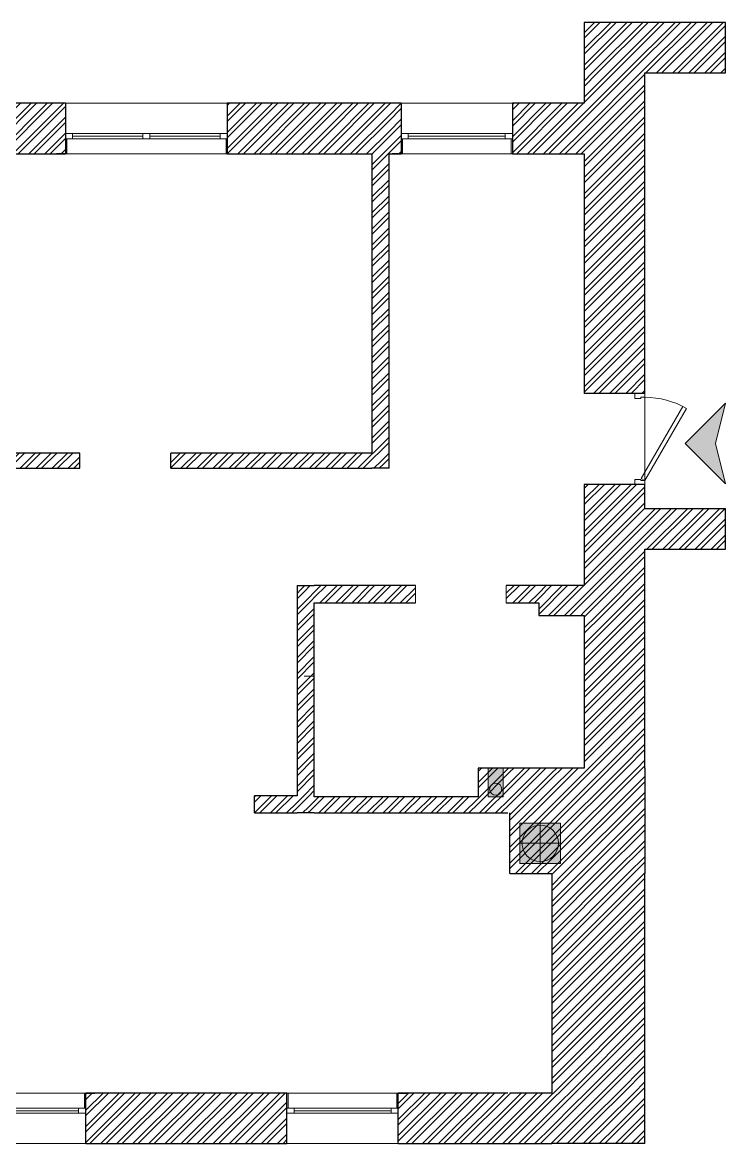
# Model space of a CAD drawing. Header units: millimetres. Extents: x -500 to 13839, y -9790 to 1300.
# Drawn here: x 6883 to 13839, y -9790 to 1300 of the extents above; entities that cross this region are included whole.
import ezdxf

# ---------------------------------------------------------------- set-up
doc = ezdxf.new("R2010")
doc.units = ezdxf.units.MM
doc.header["$MEASUREMENT"] = 0
doc.linetypes.add('Невидимі', pattern=[195.611112, 141.111112, -54.5])
for name, color, linetype, lineweight, true_color in [('0_Ном._пера__16', 18, 'Continuous', 13, 0x020202), ('0_Ном._пера__37', 254, 'Continuous', 15, 0xe3e3e3), ('0_Ном._пера__38', 253, 'Continuous', 15, 0xa4a4a4), ('101 Стіни_Ном._пера__1', 18, 'Continuous', 25, 0x040404), ('104 Перекриття_Ном._пера__41', 18, 'Continuous', 15, 0x020202), ('402 2D лінії_Ном._пера__79', 15, 'Continuous', 15, 0x944d47), ('Двери ARCHICAD_Ном._пера__102', 252, 'Continuous', 5, 0x898989), ('Демонтаж_101 Стіни_Ном._пера__1', 18, 'Continuous', 25, 0x040404), ('Демонтаж_Двери ARCHICAD_Ном._пера__102', 252, 'Continuous', 5, 0x898989), ('Окна ARCHICAD_Ном._пера__102', 252, 'Continuous', 5, 0x898989)]:
    doc.layers.add(name, color=color, linetype=linetype, lineweight=lineweight, true_color=true_color)
doc.layers.add('0_Ном._пера__36', color=255, linetype='Continuous', lineweight=15)
doc.layers.add('Двери ARCHICAD_Ном._пера__121', color=253, linetype='Continuous', lineweight=13)
for name, color, linetype in [('101 Стіни', 7, 'Continuous'), ('104 Перекриття', 7, 'Continuous'), ('Демонтаж_101 Стіни', 7, 'Continuous')]:
    doc.layers.add(name, color=color, linetype=linetype)
pattern_1 = [(45, (0, 0), (-79.5495, 79.5495), []), (45, (-26.52, 26.52), (-79.5495, 79.5495), [])]

# ---------------------------------------------------------------- blocks, each defined once
blk = doc.blocks.new('Entrance Symbol 25')
at = {"layer": '0_Ном._пера__38', "linetype": 'Continuous', "lineweight": 15, "true_color": 0xa4a4a4}
blk.add_hatch(color=253, dxfattribs=at).paths.add_polyline_path([(0, 0), (400, 100), (800, 0), (400, 400)])
at = {"layer": '0_Ном._пера__38', "color": 253, "linetype": 'Continuous', "lineweight": 15, "true_color": 0xa4a4a4}
for p, q in [((0, 0), (400, 400)), ((800, 0), (400, 400)), ((0, 0), (400, 100)), ((800, 0), (400, 100))]:
    blk.add_line(p, q, dxfattribs=at)
blk = doc.blocks.new('Стіна_1', base_point=(9180, -6520))
at = {"layer": 'Демонтаж_101 Стіни', "linetype": 'Continuous', "lineweight": 0, "true_color": 0xffffff}
h = blk.add_hatch(dxfattribs=at)
h.set_pattern_fill('Кирпич_01', style=0, pattern_type=2)
h.set_pattern_definition(pattern_1)
h.paths.add_polyline_path([(9600, -6350), (9180, -6350), (9180, -6520), (9600, -6520)])
at = {"layer": 'Демонтаж_101 Стіни_Ном._пера__1', "color": 18, "linetype": 'Continuous', "lineweight": 25, "true_color": 0x040404, "flags": 128}
for points in [[(9600, -6350), (9180, -6350)], [(9180, -6520), (9180, -6350)], [(9180, -6520), (9600, -6520)]]:
    blk.add_lwpolyline(points, dxfattribs=at)
blk = doc.blocks.new('Стіна_2', base_point=(13040, -9790))
at = {"layer": '101 Стіни', "linetype": 'Continuous', "lineweight": 0, "true_color": 0xffffff}
h = blk.add_hatch(dxfattribs=at)
h.set_pattern_fill('Кирпич_01', style=0, pattern_type=2)
h.set_pattern_definition(pattern_1)
h.paths.add_polyline_path([(12120, -7120), (12120, -9290), (13040, -9290), (13040, -7120)])
h = blk.add_hatch(dxfattribs=at)
h.set_pattern_fill('Кирпич_01', style=0, pattern_type=2)
h.set_pattern_definition(pattern_1)
h.paths.add_polyline_path([(12120, -9790), (13040, -9790), (12120, -9290)])
h = blk.add_hatch(dxfattribs=at)
h.set_pattern_fill('Кирпич_01', style=0, pattern_type=2)
h.set_pattern_definition(pattern_1)
h.paths.add_polyline_path([(12120, -9290), (13040, -9790), (13040, -9290)])
at = {"layer": '101 Стіни_Ном._пера__1', "color": 18, "linetype": 'Continuous', "lineweight": 25, "true_color": 0x040404, "flags": 128}
for points in [[(12120, -7120), (12120, -9290)], [(13040, -9790), (13040, -7120)], [(13040, -9790), (12120, -9790)]]:
    blk.add_lwpolyline(points, dxfattribs=at)
blk = doc.blocks.new('Стіна_3', base_point=(11390, -6520))
at = {"layer": '101 Стіни', "linetype": 'Continuous', "lineweight": 0, "true_color": 0xffffff}
h = blk.add_hatch(dxfattribs=at)
h.set_pattern_fill('Кирпич_01', style=0, pattern_type=2)
h.set_pattern_definition(pattern_1)
h.paths.add_polyline_path([(11390, -6520), (11705, -6520), (11705, -6075), (11390, -6075)])
at = {"layer": '101 Стіни_Ном._пера__1', "color": 18, "linetype": 'Continuous', "lineweight": 25, "true_color": 0x040404, "flags": 128}
for points in [[(11705, -6075), (11390, -6075)], [(11390, -6075), (11390, -6360)], [(11390, -6520), (11685, -6520)]]:
    blk.add_lwpolyline(points, dxfattribs=at)
blk = doc.blocks.new('Window 25')
at = {"layer": 'Окна ARCHICAD_Ном._пера__102', "color": 252, "linetype": 'Continuous', "lineweight": 5, "true_color": 0x898989}
for p, q in [((-550, 300), (550, 300)), ((-550, 300), (-550, 0)), ((550, 300), (550, 0)), ((-550, 0), (-480, 0)), ((-550, 0), (-550, -50)), ((-550, 0), (-550, -50)), ((-480, 0), (-480, -50)), ((-480, 0), (480, 0)), ((480, -50), (480, 0)), ((480, 0), (550, 0)), ((550, 0), (550, -50)), ((550, 0), (550, -50)), ((-550, -200), (-550, -50)), ((-550, -50), (-538, -50)), ((-480, -50), (-550, -50)), ((-550, -50), (-550, -200)), ((-550, -50), (-550, -200)), ((-538, -50), (-538, -200)), ((-480, -25), (480, -25)), ((480, -50), (-480, -50)), ((550, -50), (480, -50)), ((538, -200), (538, -50)), ((538, -50), (550, -50)), ((550, -50), (550, -200)), ((550, -50), (550, -200)), ((550, -50), (550, -200)), ((-550, -200), (-638, -200)), ((-550, -200), (-638, -200)), ((-550, -200), (550, -200)), ((-538, -200), (-550, -200)), ((-538, -200), (538, -200)), ((550, -200), (538, -200)), ((550, -200), (638, -200)), ((550, -200), (638, -200))]:
    blk.add_line(p, q, dxfattribs=at)
blk = doc.blocks.new('Стіна_5', base_point=(13040, 500))
at = {"layer": '101 Стіни', "linetype": 'Continuous', "lineweight": 0, "true_color": 0xffffff}
h = blk.add_hatch(dxfattribs=at)
h.set_pattern_fill('Кирпич_01', style=0, pattern_type=2)
h.set_pattern_definition(pattern_1)
h.paths.add_polyline_path([(10510, 0), (10630, 0), (10630, 150), (10630, 200), (10630, 500), (10510, 500)])
h = blk.add_hatch(dxfattribs=at)
h.set_pattern_fill('Кирпич_01', style=0, pattern_type=2)
h.set_pattern_definition(pattern_1)
h.paths.add_polyline_path([(12440, 500), (11730, 500), (11730, 200), (11730, 150), (11730, 0), (12440, 0)])
at = {"layer": '101 Стіни_Ном._пера__1', "color": 18, "linetype": 'Continuous', "lineweight": 25, "true_color": 0x040404}
for p, q in [((10630, 500), (10630, 200)), ((11730, 500), (11730, 200)), ((10630, 200), (10630, 150)), ((10630, 150), (10630, 0)), ((11730, 200), (11730, 150)), ((11730, 150), (11730, 0)), ((10630, 0), (10542, 0)), ((11730, 0), (11818, 0))]:
    blk.add_line(p, q, dxfattribs=at)
at = {"layer": '101 Стіни_Ном._пера__1', "color": 18, "linetype": 'Continuous', "lineweight": 25, "true_color": 0x040404, "flags": 128}
for points in [[(10630, 500), (10510, 500)], [(12440, 500), (11730, 500)], [(10510, 0), (10630, 0)], [(11730, 0), (12440, 0)]]:
    blk.add_lwpolyline(points, dxfattribs=at)
at = {"layer": 'Окна ARCHICAD_Ном._пера__102', "color": 252, "linetype": 'Continuous', "lineweight": 5, "true_color": 0x898989, "zscale": 1000}
blk.add_blockref('Window 25', (11180, 200), dxfattribs=at)
blk = doc.blocks.new('Стіна_10', base_point=(11705, -6520))
at = {"layer": '101 Стіни', "linetype": 'Continuous', "lineweight": 0, "true_color": 0xffffff}
h = blk.add_hatch(dxfattribs=at)
h.set_pattern_fill('Кирпич_01', style=0, pattern_type=2)
h.set_pattern_definition(pattern_1)
h.paths.add_polyline_path([(12120, -6075), (11705, -6075), (11705, -7120), (12120, -7120)])
h = blk.add_hatch(dxfattribs=at)
h.set_pattern_fill('Кирпич_01', style=0, pattern_type=2)
h.set_pattern_definition(pattern_1)
h.paths.add_polyline_path([(12120, -7120), (13040, -7120), (13040, -6075)])
h = blk.add_hatch(dxfattribs=at)
h.set_pattern_fill('Кирпич_01', style=0, pattern_type=2)
h.set_pattern_definition(pattern_1)
h.paths.add_polyline_path([(12120, -6075), (12120, -7120), (13040, -6075)])
at = {"layer": '101 Стіни_Ном._пера__1', "color": 18, "linetype": 'Continuous', "lineweight": 25, "true_color": 0x040404, "flags": 128}
for points in [[(12440, -6075), (11705, -6075)], [(13040, -6075), (13040, -7120)], [(11705, -7120), (11705, -6520)], [(11705, -7120), (12120, -7120)]]:
    blk.add_lwpolyline(points, dxfattribs=at)
blk = doc.blocks.new('Стіна_11', base_point=(9600, -6520))
at = {"layer": '101 Стіни', "linetype": 'Continuous', "lineweight": 0, "true_color": 0xffffff}
h = blk.add_hatch(dxfattribs=at)
h.set_pattern_fill('Кирпич_01', style=0, pattern_type=2)
h.set_pattern_definition(pattern_1)
h.paths.add_polyline_path([(9770, -6520), (11390, -6520), (11390, -6360), (9770, -6360)])
at = {"layer": '101 Стіни_Ном._пера__1', "color": 18, "linetype": 'Continuous', "lineweight": 25, "true_color": 0x040404, "flags": 128}
for points in [[(11390, -6360), (9770, -6360)], [(9770, -6520), (11390, -6520)]]:
    blk.add_lwpolyline(points, dxfattribs=at)
blk = doc.blocks.new('Стіна_12', base_point=(13040, -6520))
at = {"layer": '101 Стіни', "linetype": 'Continuous', "lineweight": 0, "true_color": 0xffffff}
h = blk.add_hatch(dxfattribs=at)
h.set_pattern_fill('Кирпич_01', style=0, pattern_type=2)
h.set_pattern_definition(pattern_1)
h.paths.add_polyline_path([(13040, -6075), (13040, -4566), (12440, -4566), (12440, -6075)])
at = {"layer": '101 Стіни_Ном._пера__1', "color": 18, "linetype": 'Continuous', "lineweight": 25, "true_color": 0x040404, "flags": 128}
for points in [[(12440, -4566), (12440, -6075)], [(13040, -6075), (13040, -4566)]]:
    blk.add_lwpolyline(points, dxfattribs=at)
blk = doc.blocks.new('Стіна_13', base_point=(12440, 1300))
at = {"layer": '101 Стіни', "linetype": 'Continuous', "lineweight": 0, "true_color": 0xffffff}
h = blk.add_hatch(dxfattribs=at)
h.set_pattern_fill('Кирпич_01', style=0, pattern_type=2)
h.set_pattern_definition(pattern_1)
h.paths.add_polyline_path([(12440, 800), (13839, 800), (13839, 1300), (12440, 1300)])
at = {"layer": '101 Стіни_Ном._пера__1', "color": 18, "linetype": 'Continuous', "lineweight": 25, "true_color": 0x040404, "flags": 128}
for points in [[(13839, 1300), (12440, 1300)], [(12440, 1300), (12440, 800)], [(13839, 800), (13839, 1300)], [(13040, 800), (13839, 800)]]:
    blk.add_lwpolyline(points, dxfattribs=at)
blk = doc.blocks.new('Simple Door Opening_3')
at = {"layer": 'Двери ARCHICAD_Ном._пера__102', "color": 252, "linetype": 'Continuous', "lineweight": 5, "true_color": 0x898989}
for p, q in [((-450, 0), (-450, 150)), ((450, 0), (450, 150))]:
    blk.add_line(p, q, dxfattribs=at)
blk = doc.blocks.new('Стіна_21', base_point=(6740, -3110))
at = {"layer": '101 Стіни', "linetype": 'Continuous', "lineweight": 0, "true_color": 0xffffff}
h = blk.add_hatch(dxfattribs=at)
h.set_pattern_fill('Кирпич_01', style=0, pattern_type=2)
h.set_pattern_definition(pattern_1)
h.paths.add_polyline_path([(6740, -2960), (6740, -3110), (7450, -3110), (7450, -2960)])
h = blk.add_hatch(dxfattribs=at)
h.set_pattern_fill('Кирпич_01', style=0, pattern_type=2)
h.set_pattern_definition(pattern_1)
h.paths.add_polyline_path([(8350, -2960), (8350, -3110), (10340, -3110), (10340, -2960)])
at = {"layer": '101 Стіни_Ном._пера__1', "color": 18, "linetype": 'Continuous', "lineweight": 25, "true_color": 0x040404}
for p, q in [((7450, -3110), (7450, -2960)), ((8350, -3110), (8350, -2960))]:
    blk.add_line(p, q, dxfattribs=at)
at = {"layer": '101 Стіни_Ном._пера__1', "color": 18, "linetype": 'Continuous', "lineweight": 25, "true_color": 0x040404, "flags": 128}
for points in [[(7450, -2960), (6740, -2960)], [(10340, -2960), (8350, -2960)], [(6740, -3110), (7450, -3110)], [(8350, -3110), (10340, -3110)]]:
    blk.add_lwpolyline(points, dxfattribs=at)
at = {"layer": 'Двери ARCHICAD_Ном._пера__102', "color": 252, "linetype": 'Continuous', "lineweight": 5, "true_color": 0x898989, "zscale": 1000}
blk.add_blockref('Simple Door Opening_3', (7900, -3110), dxfattribs=at)
blk = doc.blocks.new('Стіна_22', base_point=(10510, -3110))
at = {"layer": '101 Стіни', "linetype": 'Continuous', "lineweight": 0, "true_color": 0xffffff}
h = blk.add_hatch(dxfattribs=at)
h.set_pattern_fill('Кирпич_01', style=0, pattern_type=2)
h.set_pattern_definition(pattern_1)
h.paths.add_polyline_path([(10510, -2960), (10510, -2370), (10340, -2370), (10340, -2960)])
h = blk.add_hatch(dxfattribs=at)
h.set_pattern_fill('Кирпич_01', style=0, pattern_type=2)
h.set_pattern_definition(pattern_1)
h.paths.add_polyline_path([(10340, -3110), (10510, -3110), (10340, -2960)])
h = blk.add_hatch(dxfattribs=at)
h.set_pattern_fill('Кирпич_01', style=0, pattern_type=2)
h.set_pattern_definition(pattern_1)
h.paths.add_polyline_path([(10340, -2960), (10510, -3110), (10510, -2960)])
at = {"layer": '101 Стіни_Ном._пера__1', "color": 18, "linetype": 'Continuous', "lineweight": 25, "true_color": 0x040404, "flags": 128}
for points in [[(10340, -2370), (10340, -2960)], [(10510, -3110), (10510, -2370)], [(10510, -3110), (10340, -3110)]]:
    blk.add_lwpolyline(points, dxfattribs=at)
blk = doc.blocks.new('Стіна_23', base_point=(9600, -6520))
at = {"layer": '101 Стіни', "linetype": 'Continuous', "lineweight": 0, "true_color": 0xffffff}
h = blk.add_hatch(dxfattribs=at)
h.set_pattern_fill('Кирпич_01', style=0, pattern_type=2)
h.set_pattern_definition(pattern_1)
h.paths.add_polyline_path([(9600, -4270), (9770, -4440), (9770, -4270)])
h = blk.add_hatch(dxfattribs=at)
h.set_pattern_fill('Кирпич_01', style=0, pattern_type=2)
h.set_pattern_definition(pattern_1)
h.paths.add_polyline_path([(9600, -4440), (9770, -4440), (9600, -4270)])
h = blk.add_hatch(dxfattribs=at)
h.set_pattern_fill('Кирпич_01', style=0, pattern_type=2)
h.set_pattern_definition(pattern_1)
h.paths.add_polyline_path([(9600, -4440), (9600, -6350), (9770, -6350), (9770, -4440)])
h = blk.add_hatch(dxfattribs=at)
h.set_pattern_fill('Кирпич_01', style=0, pattern_type=2)
h.set_pattern_definition(pattern_1)
h.paths.add_polyline_path([(9600, -6520), (9770, -6520), (9600, -6350)])
h = blk.add_hatch(dxfattribs=at)
h.set_pattern_fill('Кирпич_01', style=0, pattern_type=2)
h.set_pattern_definition(pattern_1)
h.paths.add_polyline_path([(9600, -6350), (9770, -6520), (9770, -6350)])
at = {"layer": '101 Стіни_Ном._пера__1', "color": 18, "linetype": 'Continuous', "lineweight": 25, "true_color": 0x040404, "flags": 128}
for points in [[(9600, -4270), (9770, -4270)], [(9600, -4270), (9600, -6350)], [(9770, -6360), (9770, -4440)], [(9770, -6520), (9600, -6520)]]:
    blk.add_lwpolyline(points, dxfattribs=at)
blk = doc.blocks.new('Simple Door Opening_4')
at = {"layer": 'Демонтаж_Двери ARCHICAD_Ном._пера__102', "color": 252, "linetype": 'Continuous', "lineweight": 5, "true_color": 0x898989}
for p, q in [((-450, 0), (-450, -170)), ((450, 0), (450, -170))]:
    blk.add_line(p, q, dxfattribs=at)
blk = doc.blocks.new('Simple Door Opening_5')
at = {"layer": 'Двери ARCHICAD_Ном._пера__102', "color": 252, "linetype": 'Continuous', "lineweight": 5, "true_color": 0x898989}
for p, q in [((-450, 0), (-450, -170)), ((450, 0), (450, -170))]:
    blk.add_line(p, q, dxfattribs=at)
blk = doc.blocks.new('Стіна_24', base_point=(9600, -4270))
at = {"layer": '101 Стіни', "linetype": 'Continuous', "lineweight": 0, "true_color": 0xffffff}
h = blk.add_hatch(dxfattribs=at)
h.set_pattern_fill('Кирпич_01', style=0, pattern_type=2)
h.set_pattern_definition(pattern_1)
h.paths.add_polyline_path([(9770, -4440), (10770, -4440), (10770, -4270), (9770, -4270)])
h = blk.add_hatch(dxfattribs=at)
h.set_pattern_fill('Кирпич_01', style=0, pattern_type=2)
h.set_pattern_definition(pattern_1)
h.paths.add_polyline_path([(11990, -4270), (11670, -4270), (11670, -4440), (11990, -4440)])
at = {"layer": '101 Стіни_Ном._пера__1', "color": 18, "linetype": 'Continuous', "lineweight": 25, "true_color": 0x040404, "flags": 128}
for points in [[(10770, -4270), (9770, -4270)], [(11990, -4270), (11670, -4270)], [(9770, -4440), (10770, -4440)], [(11670, -4440), (11990, -4440)]]:
    blk.add_lwpolyline(points, dxfattribs=at)
at = {"layer": 'Двери ARCHICAD_Ном._пера__102', "color": 252, "linetype": 'Continuous', "lineweight": 5, "true_color": 0x898989, "xscale": -1, "zscale": 1000}
blk.add_blockref('Simple Door Opening_5', (11220, -4270), dxfattribs=at)
at = {"layer": 'Демонтаж_Двери ARCHICAD_Ном._пера__102', "color": 252, "linetype": 'Continuous', "lineweight": 5, "true_color": 0x898989, "xscale": -1, "zscale": 1000}
blk.add_blockref('Simple Door Opening_4', (11220, -4270), dxfattribs=at)
blk = doc.blocks.new('Стіна_25', base_point=(11990, -4270))
at = {"layer": '101 Стіни', "linetype": 'Continuous', "lineweight": 0, "true_color": 0xffffff}
h = blk.add_hatch(dxfattribs=at)
h.set_pattern_fill('Кирпич_01', style=0, pattern_type=2)
h.set_pattern_definition(pattern_1)
h.paths.add_polyline_path([(11990, -4565), (12440, -4565), (12440, -4270), (11990, -4270)])
at = {"layer": '101 Стіни_Ном._пера__1', "color": 18, "linetype": 'Continuous', "lineweight": 25, "true_color": 0x040404, "flags": 128}
for points in [[(12440, -4270), (11990, -4270)], [(11990, -4440), (11990, -4565)], [(11990, -4565), (12440, -4565)]]:
    blk.add_lwpolyline(points, dxfattribs=at)
blk = doc.blocks.new('Стіна_26', base_point=(13040, -3510))
at = {"layer": '101 Стіни', "linetype": 'Continuous', "lineweight": 0, "true_color": 0xffffff}
h = blk.add_hatch(dxfattribs=at)
h.set_pattern_fill('Кирпич_01', style=0, pattern_type=2)
h.set_pattern_definition(pattern_1)
h.paths.add_polyline_path([(13040, -3910), (13839, -3910), (13839, -3510), (13040, -3510)])
at = {"layer": '101 Стіни_Ном._пера__1', "color": 18, "linetype": 'Continuous', "lineweight": 25, "true_color": 0x040404, "flags": 128}
for points in [[(13839, -3510), (13040, -3510)], [(13839, -3910), (13839, -3510)], [(13040, -3910), (13839, -3910)]]:
    blk.add_lwpolyline(points, dxfattribs=at)
blk = doc.blocks.new('Door 25')
at = {"layer": 'Двери ARCHICAD_Ном._пера__121', "color": 253, "linetype": 'Continuous', "lineweight": 13}
for p, q in [((-322, 377), (-302, 412)), ((392, -35), (-322, 377)), ((-302, 412), (412, 0)), ((-412, 0), (-450, 0)), ((-450, 0), (-450, -100)), ((-450, 0), (-450, -100)), ((-450, 0), (-450, -100)), ((-412, -40), (-412, 0)), ((412, 0), (392, -35)), ((450, 0), (412, 0)), ((412, 0), (412, -40)), ((450, -100), (450, 0)), ((450, 0), (450, -100)), ((450, 0), (450, -100)), ((-450, -100), (-400, -100)), ((-450, -100), (-450, -600)), ((-400, -40), (-412, -40)), ((-400, -100), (-400, -40)), ((412, -40), (400, -40)), ((400, -40), (400, -100)), ((400, -100), (450, -100)), ((450, -100), (450, -600))]:
    blk.add_line(p, q, dxfattribs=at)
blk.add_arc((412, 0), 824, 150, 180, dxfattribs=at)
blk = doc.blocks.new('Стіна_30', base_point=(13040, -4566))
at = {"layer": '101 Стіни', "linetype": 'Continuous', "lineweight": 0, "true_color": 0xffffff}
h = blk.add_hatch(dxfattribs=at)
h.set_pattern_fill('Кирпич_01', style=0, pattern_type=2)
h.set_pattern_definition(pattern_1)
h.paths.add_polyline_path([(12440, -4566), (13040, -4566), (13040, -3270), (12440, -3270)])
at = {"layer": '101 Стіни_Ном._пера__1', "color": 18, "linetype": 'Continuous', "lineweight": 25, "true_color": 0x040404}
for p, q in [((12940, -2370), (12440, -2370)), ((13040, -2370), (12940, -2370)), ((12940, -3270), (12440, -3270)), ((13040, -3270), (12940, -3270))]:
    blk.add_line(p, q, dxfattribs=at)
at = {"layer": '101 Стіни_Ном._пера__1', "color": 18, "linetype": 'Continuous', "lineweight": 25, "true_color": 0x040404, "flags": 128}
for points in [[(12440, -3270), (12440, -4270)], [(13040, -3510), (13040, -3270)], [(13040, -4566), (13040, -3910)], [(12440, -4565), (12440, -4566)]]:
    blk.add_lwpolyline(points, dxfattribs=at)
at = {"layer": 'Двери ARCHICAD_Ном._пера__121', "color": 253, "linetype": 'Continuous', "lineweight": 13, "zscale": 1000, "rotation": 270}
blk.add_blockref('Door 25', (13040, -2820), dxfattribs=at)
blk = doc.blocks.new('Стіна_31', base_point=(10510, 500))
at = {"layer": '101 Стіни', "linetype": 'Continuous', "lineweight": 0, "true_color": 0xffffff}
h = blk.add_hatch(dxfattribs=at)
h.set_pattern_fill('Кирпич_01', style=0, pattern_type=2)
h.set_pattern_definition(pattern_1)
h.paths.add_polyline_path([(10510, 500), (9944, 500), (9944, 0), (10510, 0)])
at = {"layer": '101 Стіни_Ном._пера__1', "color": 18, "linetype": 'Continuous', "lineweight": 25, "true_color": 0x040404, "flags": 128}
for points in [[(10510, 500), (9944, 500)], [(9944, 0), (10340, 0)]]:
    blk.add_lwpolyline(points, dxfattribs=at)
blk = doc.blocks.new('Стіна_32', base_point=(13040, -2370))
at = {"layer": '101 Стіни', "linetype": 'Continuous', "lineweight": 0, "true_color": 0xffffff}
h = blk.add_hatch(dxfattribs=at)
h.set_pattern_fill('Кирпич_01', style=0, pattern_type=2)
h.set_pattern_definition(pattern_1)
h.paths.add_polyline_path([(13040, -2370), (13040, 800), (12440, 800), (12440, -2370)])
at = {"layer": '101 Стіни_Ном._пера__1', "color": 18, "linetype": 'Continuous', "lineweight": 25, "true_color": 0x040404, "flags": 128}
for points in [[(12440, 800), (12440, 500)], [(13040, -2370), (13040, 800)], [(12440, 0), (12440, -2370)]]:
    blk.add_lwpolyline(points, dxfattribs=at)
blk = doc.blocks.new('Double Window 25_3')
at = {"layer": 'Окна ARCHICAD_Ном._пера__102', "color": 252, "linetype": 'Continuous', "lineweight": 5, "true_color": 0x898989}
for p, q in [((-800, 300), (800, 300)), ((-800, 300), (-800, 0)), ((800, 300), (800, 0)), ((-800, 0), (-730, 0)), ((-800, 0), (-800, -50)), ((-800, 0), (-800, -50)), ((-730, 0), (-730, -50)), ((-730, 0), (-35, 0)), ((-35, -50), (-35, 0)), ((-35, 0), (0, 0)), ((0, 0), (35, 0)), ((35, 0), (35, -50)), ((35, 0), (730, 0)), ((730, -50), (730, 0)), ((730, 0), (800, 0)), ((800, 0), (800, -50)), ((800, 0), (800, -50)), ((-800, -200), (-800, -50)), ((-800, -50), (-788, -50)), ((-730, -50), (-800, -50)), ((-800, -50), (-800, -200)), ((-800, -50), (-800, -200)), ((-788, -50), (-788, -200)), ((-730, -25), (-35, -25)), ((-35, -50), (-730, -50)), ((0, -50), (-35, -50)), ((35, -50), (0, -50)), ((35, -25), (730, -25)), ((730, -50), (35, -50)), ((800, -50), (730, -50)), ((788, -200), (788, -50)), ((788, -50), (800, -50)), ((800, -50), (800, -200)), ((800, -50), (800, -200)), ((800, -50), (800, -200)), ((-800, -200), (-888, -200)), ((-800, -200), (-888, -200)), ((-800, -200), (800, -200)), ((-788, -200), (-800, -200)), ((-788, -200), (788, -200)), ((800, -200), (788, -200)), ((800, -200), (888, -200)), ((800, -200), (888, -200))]:
    blk.add_line(p, q, dxfattribs=at)
blk = doc.blocks.new('Стіна_33', base_point=(9944, 500))
at = {"layer": '101 Стіни', "linetype": 'Continuous', "lineweight": 0, "true_color": 0xffffff}
h = blk.add_hatch(dxfattribs=at)
h.set_pattern_fill('Кирпич_01', style=0, pattern_type=2)
h.set_pattern_definition(pattern_1)
h.paths.add_polyline_path([(0, 500), (0, 0), (3720, 0), (3720, 150), (3720, 200), (3720, 500)])
h = blk.add_hatch(dxfattribs=at)
h.set_pattern_fill('Кирпич_01', style=0, pattern_type=2)
h.set_pattern_definition(pattern_1)
h.paths.add_polyline_path([(5320, 200), (5320, 150), (5320, 0), (7310, 0), (7310, 150), (7310, 200), (7310, 500), (5320, 500)])
h = blk.add_hatch(dxfattribs=at)
h.set_pattern_fill('Кирпич_01', style=0, pattern_type=2)
h.set_pattern_definition(pattern_1)
h.paths.add_polyline_path([(8910, 200), (8910, 150), (8910, 0), (9944, 0), (9944, 500), (8910, 500)])
at = {"layer": '101 Стіни_Ном._пера__1', "color": 18, "linetype": 'Continuous', "lineweight": 25, "true_color": 0x040404}
for p, q in [((3720, 500), (3720, 200)), ((5320, 500), (5320, 200)), ((7310, 500), (7310, 200)), ((8910, 500), (8910, 200)), ((3720, 200), (3720, 150)), ((3720, 150), (3720, 0)), ((5320, 200), (5320, 150)), ((5320, 150), (5320, 0)), ((7310, 200), (7310, 150)), ((7310, 150), (7310, 0)), ((8910, 200), (8910, 150)), ((8910, 150), (8910, 0)), ((3720, 0), (3632, 0)), ((5320, 0), (5408, 0)), ((7310, 0), (7222, 0)), ((8910, 0), (8998, 0))]:
    blk.add_line(p, q, dxfattribs=at)
at = {"layer": '101 Стіни_Ном._пера__1', "color": 18, "linetype": 'Continuous', "lineweight": 25, "true_color": 0x040404, "flags": 128}
for points in [[(3720, 500), (0, 500)], [(7310, 500), (5320, 500)], [(9944, 500), (8910, 500)], [(0, 0), (3420, 0)], [(3590, 0), (3720, 0)], [(5320, 0), (6560, 0)], [(6740, 0), (7310, 0)], [(8910, 0), (9944, 0)]]:
    blk.add_lwpolyline(points, dxfattribs=at)
at = {"layer": 'Окна ARCHICAD_Ном._пера__102', "color": 252, "linetype": 'Continuous', "lineweight": 5, "true_color": 0x898989, "zscale": 1000}
blk.add_blockref('Double Window 25_3', (4520, 200), dxfattribs=at)
at = {"layer": 'Окна ARCHICAD_Ном._пера__102', "color": 252, "linetype": 'Continuous', "lineweight": 5, "true_color": 0x898989, "xscale": -1, "zscale": 1000}
blk.add_blockref('Double Window 25_3', (8110, 200), dxfattribs=at)
blk = doc.blocks.new('Стіна_34', base_point=(10510, -2370))
at = {"layer": '101 Стіни', "linetype": 'Continuous', "lineweight": 0, "true_color": 0xffffff}
h = blk.add_hatch(dxfattribs=at)
h.set_pattern_fill('Кирпич_01', style=0, pattern_type=2)
h.set_pattern_definition(pattern_1)
h.paths.add_polyline_path([(10510, -2370), (10510, 0), (10340, 0), (10340, -2370)])
at = {"layer": '101 Стіни_Ном._пера__1', "color": 18, "linetype": 'Continuous', "lineweight": 25, "true_color": 0x040404, "flags": 128}
for points in [[(10340, 0), (10340, -2370)], [(10510, -2370), (10510, 0)]]:
    blk.add_lwpolyline(points, dxfattribs=at)
blk = doc.blocks.new('Перекриття_1', base_point=(-500, 500))
at = {"layer": '104 Перекриття_Ном._пера__41', "color": 18, "linetype": 'Continuous', "lineweight": 15, "true_color": 0x020202, "flags": 128}
blk.add_lwpolyline([(-500, 500), (12440, 500), (12440, 1300), (13839, 1300), (13839, 800), (13040, 800), (13040, -3510), (13839, -3510), (13839, -3910), (13040, -3910), (13040, -9790), (-500, -9790)], close=True, dxfattribs=at)
blk = doc.blocks.new('Window 25_3')
at = {"layer": 'Окна ARCHICAD_Ном._пера__102', "color": 252, "linetype": 'Continuous', "lineweight": 5, "true_color": 0x898989}
for p, q in [((-550, 150), (-638, 150)), ((-550, 150), (-638, 150)), ((-550, 150), (550, 150)), ((-538, 150), (-550, 150)), ((-550, 150), (-550, 0)), ((-550, 0), (-550, 150)), ((-550, 0), (-550, 150)), ((-538, 150), (538, 150)), ((-538, 0), (-538, 150)), ((550, 150), (538, 150)), ((538, 150), (538, 0)), ((550, 0), (550, 150)), ((550, 0), (550, 150)), ((550, 0), (550, 150)), ((550, 150), (638, 150)), ((550, 150), (638, 150)), ((-550, 0), (-538, 0)), ((-550, 0), (-480, 0)), ((-550, -50), (-550, 0)), ((-550, -50), (-550, 0)), ((-480, 0), (-480, -50)), ((-480, 0), (480, 0)), ((480, -50), (480, 0)), ((480, 0), (550, 0)), ((538, 0), (550, 0)), ((550, -50), (550, 0)), ((550, -50), (550, 0)), ((-480, -50), (-550, -50)), ((-550, -350), (-550, -50)), ((-480, -25), (480, -25)), ((480, -50), (-480, -50)), ((550, -50), (480, -50)), ((550, -350), (550, -50)), ((-550, -350), (550, -350))]:
    blk.add_line(p, q, dxfattribs=at)
blk = doc.blocks.new('Double Window 25_4')
at = {"layer": 'Окна ARCHICAD_Ном._пера__102', "color": 252, "linetype": 'Continuous', "lineweight": 5, "true_color": 0x898989}
for p, q in [((-807.5, 150), (-895.5, 150)), ((-807.5, 150), (-895.5, 150)), ((-807.5, 150), (807.5, 150)), ((-795.5, 150), (-807.5, 150)), ((-807.5, 150), (-807.5, 0)), ((-807.5, 0), (-807.5, 150)), ((-807.5, 0), (-807.5, 150)), ((-795.5, 150), (795.5, 150)), ((-795.5, 0), (-795.5, 150)), ((807.5, 150), (795.5, 150)), ((795.5, 150), (795.5, 0)), ((807.5, 0), (807.5, 150)), ((807.5, 0), (807.5, 150)), ((807.5, 0), (807.5, 150)), ((807.5, 150), (895.5, 150)), ((807.5, 150), (895.5, 150)), ((-807.5, 0), (-795.5, 0)), ((-807.5, 0), (-737.5, 0)), ((-807.5, -50), (-807.5, 0)), ((-807.5, -50), (-807.5, 0)), ((-737.5, 0), (-737.5, -50)), ((-737.5, 0), (-35, 0)), ((-35, -50), (-35, 0)), ((-35, 0), (0, 0)), ((0, 0), (35, 0)), ((35, 0), (35, -50)), ((35, 0), (737.5, 0)), ((737.5, -50), (737.5, 0)), ((737.5, 0), (807.5, 0)), ((795.5, 0), (807.5, 0)), ((807.5, -50), (807.5, 0)), ((807.5, -50), (807.5, 0)), ((-737.5, -50), (-807.5, -50)), ((-807.5, -350), (-807.5, -50)), ((-737.5, -25), (-35, -25)), ((-35, -50), (-737.5, -50)), ((0, -50), (-35, -50)), ((35, -50), (0, -50)), ((35, -25), (737.5, -25)), ((737.5, -50), (35, -50)), ((807.5, -50), (737.5, -50)), ((807.5, -350), (807.5, -50)), ((-807.5, -350), (807.5, -350))]:
    blk.add_line(p, q, dxfattribs=at)
blk = doc.blocks.new('Window 25_2')
at = {"layer": 'Окна ARCHICAD_Ном._пера__102', "color": 252, "linetype": 'Continuous', "lineweight": 5, "true_color": 0x898989}
for p, q in [((-560, 150), (-648, 150)), ((-560, 150), (-648, 150)), ((-560, 150), (560, 150)), ((-548, 150), (-560, 150)), ((-560, 150), (-560, 0)), ((-560, 0), (-560, 150)), ((-560, 0), (-560, 150)), ((-548, 150), (548, 150)), ((-548, 0), (-548, 150)), ((560, 150), (548, 150)), ((548, 150), (548, 0)), ((560, 0), (560, 150)), ((560, 0), (560, 150)), ((560, 0), (560, 150)), ((560, 150), (648, 150)), ((560, 150), (648, 150)), ((-560, 0), (-548, 0)), ((-560, 0), (-490, 0)), ((-560, -50), (-560, 0)), ((-560, -50), (-560, 0)), ((-490, 0), (-490, -50)), ((-490, 0), (490, 0)), ((490, -50), (490, 0)), ((490, 0), (560, 0)), ((548, 0), (560, 0)), ((560, -50), (560, 0)), ((560, -50), (560, 0)), ((-490, -50), (-560, -50)), ((-560, -350), (-560, -50)), ((-490, -25), (490, -25)), ((490, -50), (-490, -50)), ((560, -50), (490, -50)), ((560, -350), (560, -50)), ((-560, -350), (560, -350))]:
    blk.add_line(p, q, dxfattribs=at)
blk = doc.blocks.new('Стіна_36', base_point=(1370, -9790))
at = {"layer": '101 Стіни', "linetype": 'Continuous', "lineweight": 0, "true_color": 0xffffff}
h = blk.add_hatch(dxfattribs=at)
h.set_pattern_fill('Кирпич_01', style=0, pattern_type=2)
h.set_pattern_definition(pattern_1)
h.paths.add_polyline_path([(1370, -9790), (2775, -9790), (2775, -9490), (2775, -9440), (2775, -9290), (1370, -9290)])
h = blk.add_hatch(dxfattribs=at)
h.set_pattern_fill('Кирпич_01', style=0, pattern_type=2)
h.set_pattern_definition(pattern_1)
h.paths.add_polyline_path([(3895, -9790), (5895, -9790), (5895, -9490), (5895, -9440), (5895, -9290), (3895, -9290), (3895, -9440), (3895, -9490)])
h = blk.add_hatch(dxfattribs=at)
h.set_pattern_fill('Кирпич_01', style=0, pattern_type=2)
h.set_pattern_definition(pattern_1)
h.paths.add_polyline_path([(7510, -9790), (9500, -9790), (9500, -9490), (9500, -9440), (9500, -9290), (7510, -9290), (7510, -9440), (7510, -9490)])
h = blk.add_hatch(dxfattribs=at)
h.set_pattern_fill('Кирпич_01', style=0, pattern_type=2)
h.set_pattern_definition(pattern_1)
h.paths.add_polyline_path([(10600, -9490), (10600, -9790), (12120, -9790), (12120, -9290), (10600, -9290), (10600, -9440)])
at = {"layer": '101 Стіни_Ном._пера__1', "color": 18, "linetype": 'Continuous', "lineweight": 25, "true_color": 0x040404}
for p, q in [((2775, -9290), (2687, -9290)), ((2775, -9440), (2775, -9290)), ((3895, -9290), (3983, -9290)), ((3895, -9440), (3895, -9290)), ((5895, -9290), (5807, -9290)), ((5895, -9440), (5895, -9290)), ((7510, -9290), (7598, -9290)), ((7510, -9440), (7510, -9290)), ((9500, -9290), (9412, -9290)), ((9500, -9440), (9500, -9290)), ((10600, -9290), (10688, -9290)), ((10600, -9440), (10600, -9290)), ((2775, -9490), (2775, -9440)), ((2775, -9790), (2775, -9490)), ((3895, -9490), (3895, -9440)), ((3895, -9790), (3895, -9490)), ((5895, -9490), (5895, -9440)), ((5895, -9790), (5895, -9490)), ((7510, -9490), (7510, -9440)), ((7510, -9790), (7510, -9490)), ((9500, -9490), (9500, -9440)), ((9500, -9790), (9500, -9490)), ((10600, -9490), (10600, -9440)), ((10600, -9790), (10600, -9490))]:
    blk.add_line(p, q, dxfattribs=at)
at = {"layer": '101 Стіни_Ном._пера__1', "color": 18, "linetype": 'Continuous', "lineweight": 25, "true_color": 0x040404, "flags": 128}
for points in [[(1540, -9290), (1370, -9290)], [(1370, -9790), (1370, -9290)], [(2775, -9290), (2040, -9290)], [(5895, -9290), (3895, -9290)], [(9500, -9290), (7510, -9290)], [(11685, -9290), (10600, -9290)], [(12120, -9290), (11705, -9290)], [(1370, -9790), (2775, -9790)], [(3895, -9790), (5895, -9790)], [(7510, -9790), (9500, -9790)], [(10600, -9790), (12120, -9790)]]:
    blk.add_lwpolyline(points, dxfattribs=at)
at = {"layer": 'Окна ARCHICAD_Ном._пера__102', "color": 252, "linetype": 'Continuous', "lineweight": 5, "true_color": 0x898989, "zscale": 1000}
for name, p in [('Window 25_2', (3335, -9440)), ('Double Window 25_4', (6702, -9440))]:
    blk.add_blockref(name, p, dxfattribs=at)
at = {"layer": 'Окна ARCHICAD_Ном._пера__102', "color": 252, "linetype": 'Continuous', "lineweight": 5, "true_color": 0x898989, "xscale": -1, "zscale": 1000}
blk.add_blockref('Window 25_3', (10050, -9440), dxfattribs=at)

msp = doc.modelspace()

# ---------------------------------------------------------------- hatches: boundary and pattern name
at = {"layer": '0_Ном._пера__36', "linetype": 'Continuous', "lineweight": 15}
for points in [[(11640, -6075), (11490, -6075), (11490, -6359), (11640, -6359)], [(12205, -6620), (11805, -6620), (11805, -7020), (12205, -7020)]]:
    msp.add_hatch(color=255, dxfattribs=at).paths.add_polyline_path(points)
at = {"layer": '0_Ном._пера__37', "linetype": 'Continuous', "lineweight": 15, "true_color": 0xe3e3e3}
for points in [[(12005, -6640, 0.414214), (11825, -6820), (12005, -6820)], [(12005, -6820), (12005, -7000, 0.414214), (12185, -6820)]]:
    msp.add_hatch(color=254, dxfattribs=at).paths.add_polyline_path(points)

# ---------------------------------------------------------------- linework, layer by layer
at = {"layer": '0_Ном._пера__16', "color": 18, "linetype": 'Continuous', "lineweight": 13, "true_color": 0x020202}
for p, q in [((12005, -7020), (12005, -6620)), ((12205, -6820), (11805, -6820))]:
    msp.add_line(p, q, dxfattribs=at)
at = {"layer": '0_Ном._пера__16', "color": 18, "linetype": 'Continuous', "lineweight": 13, "true_color": 0x020202, "flags": 128}
for points in [[(11640, -6075), (11490, -6075), (11490, -6359), (11640, -6359)], [(12205, -6620), (11805, -6620), (11805, -7020), (12205, -7020)]]:
    msp.add_lwpolyline(points, close=True, dxfattribs=at)
at = {"layer": '0_Ном._пера__16', "color": 18, "linetype": 'Continuous', "lineweight": 13, "true_color": 0x020202}
for centre, radius in [((11565, -6284), 60), ((12005, -6820), 180)]:
    msp.add_circle(centre, radius, dxfattribs=at)
at = {"layer": '402 2D лінії_Ном._пера__79', "color": 15, "linetype": 'Невидимі', "lineweight": 15, "true_color": 0x944d47}
msp.add_line((9771, -5166), (9671, -5166), dxfattribs=at)

# ---------------------------------------------------------------- block references
at = {"layer": '0_Ном._пера__38', "color": 253, "linetype": 'Continuous', "lineweight": 15, "true_color": 0xa4a4a4, "zscale": 1000, "rotation": 90}
msp.add_blockref('Entrance Symbol 25', (13839, -3265), dxfattribs=at)
at = {"layer": '101 Стіни', "color": 18, "lineweight": 25, "true_color": 0x040404}
for name, p in [('Стіна_13', (12440, 1300)), ('Стіна_32', (13040, -2370)), ('Стіна_33', (9944, 500)), ('Стіна_31', (10510, 500)), ('Стіна_5', (13040, 500)), ('Стіна_34', (10510, -2370)), ('Стіна_22', (10510, -3110)), ('Стіна_30', (13040, -4566)), ('Стіна_21', (6740, -3110)), ('Стіна_26', (13040, -3510)), ('Стіна_23', (9600, -6520)), ('Стіна_24', (9600, -4270)), ('Стіна_25', (11990, -4270)), ('Стіна_12', (13040, -6520)), ('Стіна_3', (11390, -6520)), ('Стіна_10', (11705, -6520)), ('Стіна_11', (9600, -6520)), ('Стіна_2', (13040, -9790)), ('Стіна_36', (1370, -9790))]:
    msp.add_blockref(name, p, dxfattribs=at)
at = {"layer": '104 Перекриття', "color": 18, "linetype": 'Continuous', "lineweight": 15, "true_color": 0x020202}
msp.add_blockref('Перекриття_1', (-500, 500), dxfattribs=at)
at = {"layer": 'Демонтаж_101 Стіни', "color": 18, "lineweight": 25, "true_color": 0x040404}
msp.add_blockref('Стіна_1', (9180, -6520), dxfattribs=at)

doc.saveas('drawing.dxf')
